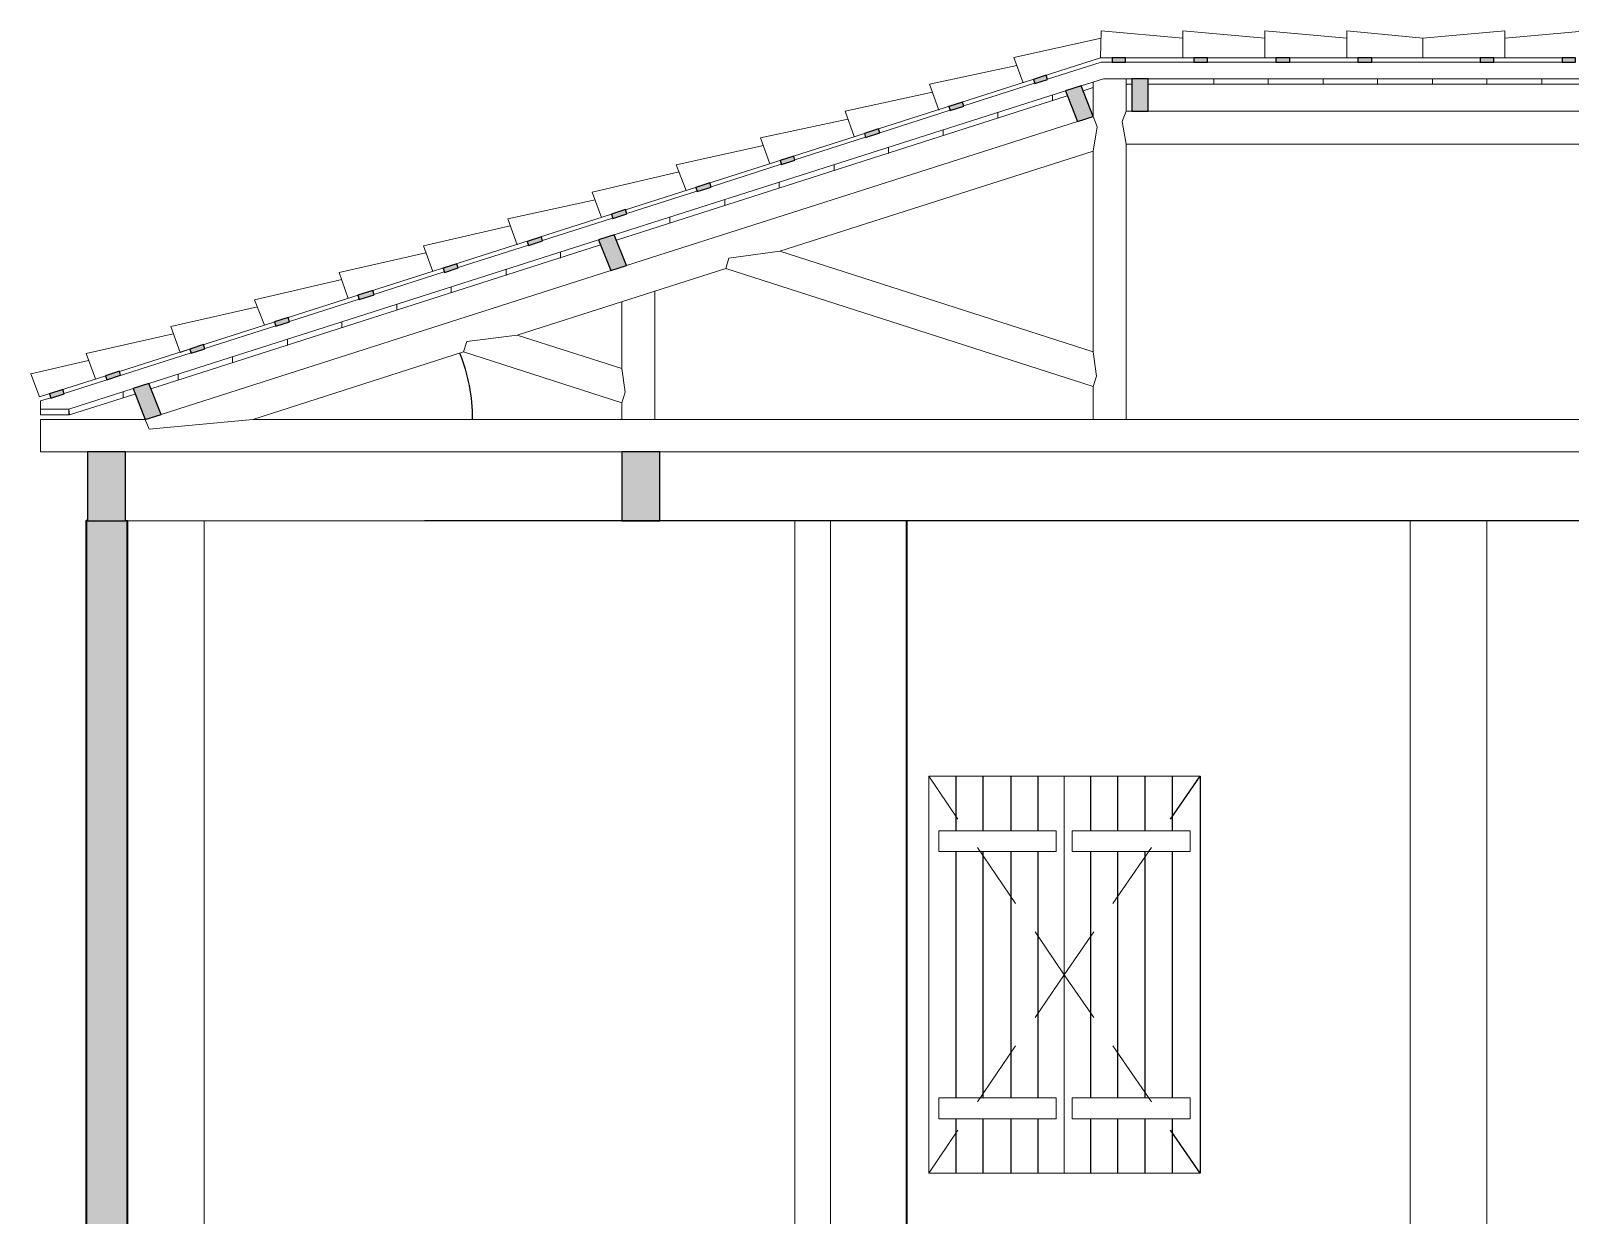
# Model space of a CAD drawing. Header units: millimetres. Extents: x -1448 to 7013, y -20340 to -15892.
# Drawn here: x -809 to 2805, y -18671 to -15892 of the extents above; entities that cross this region are included whole.
import ezdxf

# ---------------------------------------------------------------- set-up
doc = ezdxf.new("R2010")
doc.units = ezdxf.units.MM
for name, color, linetype, lineweight in [('A-ALV-___-___-EXI', 250, 'Continuous', 35), ('A-COB-___-___-EXI', 250, 'Continuous', 25), ('A-JAN-___-___-EXI', 250, 'Continuous', 25)]:
    doc.layers.add(name, color=color, linetype=linetype, lineweight=lineweight)

msp = doc.modelspace()

# ---------------------------------------------------------------- hatches: boundary and pattern name
at = {"layer": 'A-ALV-___-___-EXI'}
h = msp.add_hatch(color=11, dxfattribs=at)
h.paths.add_polyline_path([(-678.6, -19836.5), (-582.3, -19836.5), (-582.3, -17041.4), (-678.6, -17041.4), (-678.6, -19447.7)])
h.paths.add_polyline_path([(5926.8, -19836.5), (5926.8, -18627), (5785.6, -18627), (5785.6, -19836.5), (5801.9, -19836.5)])
h.paths.add_polyline_path([(5926.8, -17641.4), (5926.8, -16923.3), (5940.4, -16923.3), (5940.4, -16885.3), (5978.4, -16885.3), (5978.4, -16847.1), (5984.9, -16838.6), (5989.1, -16829.5), (5993, -16807.4), (6000, -16795.8), (6010.2, -16787.2), (6022.5, -16782.7), (6021.8, -16763.2), (5926.8, -16744.4), (5926.8, -16221.4), (5930.7, -16199), (5937.6, -16180.2), (5948.8, -16161.6), (5959.4, -16151), (5959.4, -16131.9), (5785.6, -16131.9), (5785.6, -17041.4), (5625.4, -17041.4), (5625.4, -17551.9), (5804.6, -17641.4)])
at = {"layer": 'A-COB-___-___-EXI', "true_color": 0xc19a82}
h = msp.add_hatch(color=33, dxfattribs=at)
h.paths.add_polyline_path([(5785.6, -18627), (5966.2, -18627), (5966.2, -18582.2), (5853.5, -18572.7), (5801.9, -18572.7), (5801.9, -18582.2), (5785.6, -18582.2)])
h.paths.add_polyline_path([(4274.8, -17041.4), (4364.3, -17041.4), (4364.3, -16879.9), (4274.8, -16879.9)])
h.paths.add_polyline_path([(-675.9, -17041.4), (-586.3, -17041.4), (-586.3, -16879.9), (-675.9, -16879.9)])
h.paths.add_polyline_path([(578.4, -17041.4), (668, -17041.4), (668, -16879.9), (578.4, -16879.9)])
h.paths.add_polyline_path([(5715, -17041.4), (5715, -16879.9), (5625.4, -16879.9), (5625.4, -17041.4)])
h.paths.add_polyline_path([(-540.2, -16803.9), (-503.3, -16792.1), (-532.1, -16719.7), (-568.9, -16731.4)])
h.paths.add_polyline_path([(5482.9, -16803.9), (5510.5, -16735), (5473.6, -16723.2), (5446.1, -16792.1)])
h.paths.add_polyline_path([(-761.7, -16753.7), (-730.6, -16743.6), (-733.7, -16733.4), (-764.8, -16743.5)])
h.paths.add_polyline_path([(5690.6, -16752.3), (5693.6, -16743.2), (5663.4, -16733.6), (5660.7, -16742.8)])
h.paths.add_polyline_path([(-630.3, -16710.7), (-598, -16700.2), (-600.9, -16690.6), (-633.2, -16701.1)])
h.paths.add_polyline_path([(5507.2, -16693.9), (5510.2, -16684.8), (5480, -16675.2), (5477.4, -16684.4)])
h.paths.add_polyline_path([(-432.6, -16648.3), (-400.4, -16637.9), (-403.4, -16628.3), (-435.5, -16638.7)])
h.paths.add_polyline_path([(5324.1, -16636.3), (5327.3, -16626.5), (5295.4, -16616.3), (5292.6, -16626.3)])
h.paths.add_polyline_path([(-233.5, -16584.9), (-201.6, -16574.5), (-204.7, -16564.4), (-236.6, -16574.8)])
h.paths.add_polyline_path([(5140.9, -16577.7), (5144.2, -16567.9), (5112.3, -16557.7), (5109.4, -16567.7)])
h.paths.add_polyline_path([(-38.2, -16522.6), (-3.2, -16511.3), (-6.3, -16501.1), (-41.3, -16512.5)])
h.paths.add_polyline_path([(4957.6, -16519.3), (4960.8, -16509.5), (4928.9, -16499.3), (4926.1, -16509.3)])
h.paths.add_polyline_path([(4774.1, -16460.7), (4777.4, -16450.9), (4745.5, -16440.7), (4742.6, -16450.7)])
h.paths.add_polyline_path([(161.8, -16458.6), (194.2, -16448.1), (191.2, -16438.5), (158.9, -16449)])
h.paths.add_polyline_path([(552.9, -16454.4), (589.2, -16442.8), (560.7, -16370.9), (523.9, -16382.6)])
h.paths.add_polyline_path([(4382.1, -16452.1), (4409.4, -16383.8), (4372.6, -16372), (4345.3, -16440.3)])
h.paths.add_polyline_path([(4591, -16402.3), (4594.3, -16392.5), (4562.4, -16382.3), (4559.5, -16392.3)])
h.paths.add_polyline_path([(359.3, -16395.5), (392.5, -16384.7), (389.6, -16375.1), (356.3, -16385.9)])
h.paths.add_polyline_path([(4407.1, -16343.2), (4410.4, -16333.4), (4378.5, -16323.2), (4375.6, -16333.2)])
h.paths.add_polyline_path([(557.1, -16332.2), (590.4, -16321.4), (587.3, -16311.3), (554, -16322.2)])
h.paths.add_polyline_path([(4224.4, -16284.4), (4227.7, -16274.6), (4195.8, -16264.4), (4192.9, -16274.4)])
h.paths.add_polyline_path([(754.9, -16269.1), (788.1, -16258.3), (785.2, -16248.7), (751.9, -16259.5)])
h.paths.add_polyline_path([(4040.6, -16225.8), (4043.9, -16216), (4012, -16205.8), (4009.1, -16215.8)])
h.paths.add_polyline_path([(953, -16205.8), (984.7, -16195.5), (981.8, -16185.9), (950.1, -16196.3)])
h.paths.add_polyline_path([(3857.2, -16167.4), (3860.5, -16157.6), (3828.5, -16147.4), (3825.7, -16157.4)])
h.paths.add_polyline_path([(1150.7, -16141.9), (1183.9, -16131.1), (1181, -16121.5), (1147.7, -16132.4)])
h.paths.add_polyline_path([(3675, -16109.6), (3678.2, -16099.8), (3646.3, -16089.6), (3643.5, -16099.6)])
h.paths.add_polyline_path([(1648.4, -16104.2), (1684.7, -16092.6), (1656.4, -16021.2), (1619.6, -16032.9)])
h.paths.add_polyline_path([(3281.5, -16100.3), (3308.8, -16032), (3272, -16020.3), (3244.6, -16088.6)])
h.paths.add_polyline_path([(1813.7, -16080.4), (1813.7, -16004.3), (1775.7, -16004.3), (1775.7, -16080.4)])
h.paths.add_polyline_path([(3115.5, -16080.4), (3154.8, -16080.4), (3154.8, -16004.3), (3115.5, -16004.3)])
h.paths.add_polyline_path([(1349.1, -16078.9), (1381.2, -16068.5), (1378.3, -16058.9), (1346.2, -16069.4)])
h.paths.add_polyline_path([(3490.6, -16051.4), (3493.8, -16041.5), (3461.9, -16031.4), (3459.1, -16041.3)])
h.paths.add_polyline_path([(1547.7, -16015.5), (1577.7, -16005.8), (1574.8, -15996.2), (1544.8, -16005.9)])
h.paths.add_polyline_path([(3306.8, -15992.8), (3310.1, -15983), (3278.2, -15972.8), (3275.3, -15982.8)])
h.paths.add_polyline_path([(2339, -15965), (2339, -15955.5), (2306.4, -15955.5), (2306.4, -15965)])
h.paths.add_polyline_path([(2113.7, -15965), (2146.3, -15965), (2146.3, -15955.5), (2113.7, -15955.5)])
h.paths.add_polyline_path([(2625.4, -15965), (2625.4, -15955.5), (2592.9, -15955.5), (2592.9, -15965)])
h.paths.add_polyline_path([(1920.9, -15965), (1953.5, -15965), (1953.5, -15955.5), (1920.9, -15955.5)])
h.paths.add_polyline_path([(2816.8, -15965), (2816.8, -15955.5), (2785.6, -15955.5), (2785.6, -15965)])
h.paths.add_polyline_path([(1729.5, -15965), (1760.7, -15965), (1760.7, -15955.5), (1729.5, -15955.5)])
h.paths.add_polyline_path([(3169.8, -15965), (3201, -15965), (3201, -15955.5), (3169.8, -15955.5)])
h.paths.add_polyline_path([(2978.4, -15965), (3009.6, -15965), (3009.6, -15955.5), (2978.4, -15955.5)])

# ---------------------------------------------------------------- linework, layer by layer
at = {"layer": 'A-ALV-___-___-EXI'}
msp.add_line((-582.3, -19197.7), (-582.3, -17041.4), dxfattribs=at)
at = {"layer": 'A-ALV-___-___-EXI', "color": 18, "lineweight": 9}
for p, q in [((-401.7, -19197.7), (-401.7, -17041.4)), ((984.3, -19197.7), (984.3, -17041.4)), ((1068.4, -17041.4), (1068.4, -19197.7)), ((2428.6, -17041.4), (2428.6, -19197.7)), ((2609.1, -17041.4), (2609.1, -19197.7))]:
    msp.add_line(p, q, dxfattribs=at)
at = {"layer": 'A-ALV-___-___-EXI'}
for points in [[(-675.9, -17041.4), (-678.6, -17041.4), (-678.6, -19836.5), (-582.3, -19836.5), (-582.3, -19447.7)], [(1247.6, -19536.5), (1247.6, -19197.7), (1247.6, -17041.4)]]:
    msp.add_lwpolyline(points, dxfattribs=at)
at = {"layer": 'A-COB-___-___-EXI', "color": 18, "lineweight": 9}
for p, q in [((1702.4, -15955.5), (1181.1, -16121.9)), ((1920.9, -15955.5), (1760.7, -15955.5)), ((1760.7, -15965), (1920.9, -15965)), ((2113.7, -15955.5), (1953.5, -15955.5)), ((1953.5, -15965), (2113.7, -15965)), ((2306.4, -15955.5), (2146.3, -15955.5)), ((2146.3, -15965), (2306.4, -15965)), ((2592.9, -15955.5), (2339, -15955.5)), ((2339, -15965), (2592.9, -15965)), ((2785.6, -15955.5), (2625.4, -15955.5)), ((2625.4, -15965), (2785.6, -15965)), ((3115.5, -16004.3), (1813.7, -16004.3)), ((1968.4, -16004.3), (1968.4, -16016.6)), ((2096, -16004.3), (2096, -16016.6)), ((2225, -16004.3), (2225, -16016.6)), ((2481.5, -16004.3), (2481.5, -16016.6)), ((2609.1, -16004.3), (2609.1, -16016.6)), ((1619.6, -16032.9), (560.7, -16370.9)), ((1624.1, -16044), (566.2, -16383.1)), ((1307.3, -16035.6), (1102.4, -16080.4)), ((1381.1, -16068.1), (1547.5, -16014.9)), ((1589.7, -16042.4), (1589.7, -16055.9)), ((1684.7, -16024.7), (1661.6, -16032.9)), ((1775.7, -16016.6), (1762.1, -16016.6)), ((3115.5, -16016.6), (1813.7, -16016.6)), ((1183.9, -16131.1), (1348.9, -16078.3)), ((1349.4, -16079), (1357.5, -16076.2)), ((3115.5, -16080.4), (1813.7, -16080.4)), ((1648.4, -16104.2), (589.2, -16442.8)), ((1460.7, -16083.1), (1460.7, -16096.7)), ((1147.8, -16132.6), (587.4, -16311.5)), ((984.5, -16194.8), (1150.6, -16141.7)), ((1165.1, -16137.2), (1182.4, -16131.9)), ((1333.1, -16123.8), (1333.1, -16137.4)), ((1204.2, -16165.9), (1204.2, -16179.5)), ((787.9, -16257.6), (952.7, -16204.9)), ((971, -16200), (984.3, -16195.7)), ((1076.6, -16206.6), (1076.6, -16220.2)), ((947.6, -16247.3), (947.6, -16260.9)), ((590.2, -16320.8), (754.6, -16268.2)), ((820, -16288.1), (820, -16301.6)), ((554, -16322.2), (-204.7, -16564.5)), ((392.3, -16384), (556.8, -16331.4)), ((691, -16328.8), (691, -16342.4)), ((523.9, -16382.6), (-532.1, -16719.7)), ((528.6, -16394.2), (-527.3, -16731.7)), ((193.9, -16447.4), (359, -16394.6)), ((434.5, -16411.6), (434.5, -16425.2)), ((552.9, -16454.4), (-503.3, -16792.1)), ((-3.5, -16510.5), (161.5, -16457.7)), ((306.9, -16452.3), (306.9, -16465.9)), ((177.9, -16493), (177.9, -16506.6)), ((655.8, -16803.9), (655.8, -16502.5)), ((-201.8, -16573.8), (-38.5, -16521.7)), ((50.3, -16533.8), (50.3, -16547.3)), ((-221.1, -16569.7), (-600.8, -16691)), ((-400.6, -16637.3), (-233.8, -16584)), ((-78.6, -16574.5), (-78.6, -16588.1)), ((-206.2, -16616.6), (-206.2, -16630.1)), ((-730.8, -16742.9), (-432.8, -16647.6)), ((-458.7, -16646.4), (-434.3, -16638.3)), ((-335.2, -16657.3), (-335.2, -16670.9)), ((-616.7, -16706.2), (-598.5, -16700.7)), ((-462.8, -16698), (-462.8, -16711.6)), ((-591.8, -16738.7), (-591.8, -16752.3)), ((-586.3, -16879.9), (578.4, -16879.9)), ((668, -16879.9), (4274.8, -16879.9)), ((2275.7, -17041.4), (2639.6, -17041.4))]:
    msp.add_line(p, q, dxfattribs=at)
at = {"layer": 'A-COB-___-___-EXI'}
msp.add_line((-582.3, -17041.4), (-586.3, -17041.4), dxfattribs=at)
at = {"layer": 'A-COB-___-___-EXI', "color": 18, "lineweight": 9, "flags": 128}
for points in [[(1729.5, -15955.5), (1702.4, -15955.5), (1703.7, -15891.7), (1895.1, -15909.3)], [(2087.9, -15909.3), (1895.1, -15891.7), (1895.1, -15955.5)], [(2087.9, -15955.5), (2087.9, -15891.7), (2280.6, -15909.3)], [(2458.5, -15909.3), (2280.6, -15891.7), (2280.6, -15955.5)], [(2458.5, -15955.5), (2458.5, -15909.3), (2651.2, -15891.7), (2651.2, -15955.5)], [(2651.2, -15909.3), (2844, -15891.7), (2844, -15955.5)], [(1703.7, -15909.3), (1498.7, -15954.1), (1520.5, -16013.8)], [(1577.5, -16005.3), (1703.7, -15965), (1729.5, -15965)], [(1322.3, -16077.6), (1300.5, -16016.6), (1505.5, -15973.1)], [(1775.7, -16004.3), (1709.1, -16004.3), (1656.4, -16021.2)], [(1775.7, -16080.4), (1762.1, -16080.4), (1762.1, -16004.3)], [(1684.7, -16011.1), (1684.7, -16092.6), (1694.2, -16117), (1684.7, -16174)], [(1762.1, -16080.4), (1752.6, -16104.8), (1762.1, -16157.7)], [(925.9, -16203.9), (904.2, -16142.8), (1109.1, -16099.4)], [(706, -16206.6), (729.1, -16266.3), (706, -16206.6), (911, -16160.5)], [(949, -16408.9), (1684.7, -16174), (1684.7, -16645.1), (949, -16408.9), (829.5, -16425.2), (822.7, -16449.6), (1684.7, -16726.5), (1684.7, -16803.9)], [(3167.1, -16803.9), (3167.1, -16157.7), (1762.1, -16157.7), (1762.1, -16803.9)], [(509.1, -16270.4), (530.9, -16330.1), (509.1, -16270.4), (712.8, -16222.9)], [(332.7, -16393.9), (311, -16332.9), (515.9, -16288.1)], [(112.8, -16396.7), (134.5, -16456.4), (112.8, -16396.7), (316.4, -16349.1)], [(-85.4, -16459.1), (-63.7, -16520.2), (-85.4, -16459.1), (118.2, -16412.9)], [(-283.6, -16522.9), (-260.5, -16582.6), (-283.6, -16522.9), (-78.6, -16475.4)], [(578.4, -16803.9), (578.4, -16764.5), (206.4, -16645.1), (214.6, -16620.6), (332.7, -16605.7), (822.7, -16449.6)], [(-480.4, -16585.3), (-458.7, -16646.4), (-480.4, -16585.3), (-276.8, -16539.2)], [(332.7, -16605.7), (578.4, -16684.4), (578.4, -16527)], [(-678.6, -16649.1), (-656.9, -16708.9), (-678.6, -16649.1), (-475, -16603)], [(206.4, -16645.1), (-287.7, -16803.9), (5229.1, -16803.9)], [(1684.7, -16645.1), (1692.9, -16702.1), (1684.7, -16726.5)], [(-633.1, -16701.3), (-788.6, -16751), (-809, -16696.7), (-673.2, -16665.4)], [(578.4, -16684.4), (586.5, -16740.1), (578.4, -16764.5)], [(-568.9, -16731.4), (-719.4, -16779.5), (-785.9, -16779.5), (-785.9, -16760.5), (-762, -16752.8)], [(-564.6, -16744.2), (-718, -16793), (-785.9, -16793), (-785.9, -16779.5)], [(-718, -16793), (-719.4, -16779.5), (-719.4, -16793)], [(-540.2, -16803.9), (-785.9, -16803.9), (-785.9, -16879.9), (-675.9, -16879.9)], [(-287.7, -16803.9), (-530.7, -16827), (-540.2, -16803.9)], [(987, -17041.4), (936.6, -17041.4), (987, -17041.4), (1076.6, -17041.4), (1935.8, -17041.4)]]:
    msp.add_lwpolyline(points, dxfattribs=at)
at = {"layer": 'A-COB-___-___-EXI'}
for points in [[(1760.7, -15965), (1760.7, -15955.5), (1729.5, -15955.5), (1729.5, -15965)], [(1953.5, -15965), (1953.5, -15955.5), (1920.9, -15955.5), (1920.9, -15965)], [(2146.3, -15965), (2146.3, -15955.5), (2113.7, -15955.5), (2113.7, -15965)], [(2339, -15965), (2339, -15955.5), (2306.4, -15955.5), (2306.4, -15965)], [(2625.4, -15965), (2625.4, -15955.5), (2592.9, -15955.5), (2592.9, -15965)], [(2816.8, -15965), (2816.8, -15955.5), (2785.6, -15955.5), (2785.6, -15965)], [(1574.8, -15996.2), (1544.8, -16005.9), (1547.7, -16015.5), (1577.7, -16005.8)], [(1813.7, -16080.4), (1813.7, -16004.3), (1775.7, -16004.3), (1775.7, -16080.4)], [(1619.6, -16032.9), (1648.4, -16104.2), (1684.7, -16092.6), (1656.4, -16021.2)], [(1378.3, -16058.9), (1346.2, -16069.4), (1349.1, -16078.9), (1381.2, -16068.5)], [(1181, -16121.5), (1147.7, -16132.4), (1150.7, -16141.9), (1183.9, -16131.1)], [(981.8, -16185.9), (950.1, -16196.3), (953, -16205.8), (984.7, -16195.5)], [(785.2, -16248.7), (751.9, -16259.5), (754.9, -16269.1), (788.1, -16258.3)], [(587.3, -16311.3), (554, -16322.2), (557.1, -16332.2), (590.4, -16321.4)], [(389.6, -16375.1), (356.3, -16385.9), (359.3, -16395.5), (392.5, -16384.7)], [(523.9, -16382.6), (552.9, -16454.4), (589.2, -16442.8), (560.7, -16370.9)], [(191.2, -16438.5), (158.9, -16449), (161.8, -16458.6), (194.2, -16448.1)], [(-6.3, -16501.1), (-41.3, -16512.5), (-38.2, -16522.6), (-3.2, -16511.3)], [(-204.7, -16564.4), (-236.6, -16574.8), (-233.5, -16584.9), (-201.6, -16574.5)], [(-403.4, -16628.3), (-435.5, -16638.7), (-432.6, -16648.3), (-400.4, -16637.9)], [(-600.9, -16690.6), (-633.2, -16701.1), (-630.3, -16710.7), (-598, -16700.2)], [(-568.9, -16731.4), (-540.2, -16803.9), (-503.3, -16792.1), (-532.1, -16719.7)], [(-733.7, -16733.4), (-764.8, -16743.5), (-761.7, -16753.7), (-730.6, -16743.6)], [(-675.9, -16879.9), (-675.9, -17041.4), (-586.3, -17041.4), (-586.3, -16879.9)], [(668, -17041.4), (668, -16879.9), (578.4, -16879.9), (578.4, -17041.4)]]:
    msp.add_lwpolyline(points, close=True, dxfattribs=at)
at = {"layer": 'A-COB-___-___-EXI', "color": 18, "lineweight": 9, "flags": 128}
for points in [[(2352.6, -16016.6), (2352.6, -16004.3)], [(2738.1, -16016.6), (2738.1, -16004.3)], [(1124.1, -16140.1), (1102.4, -16080.4)]]:
    msp.add_lwpolyline(points, close=True, dxfattribs=at)
at = {"layer": 'A-COB-___-___-EXI', "color": 18, "lineweight": 9}
msp.add_lwpolyline([(-582.3, -17041.4), (578.4, -17041.4)], close=True, dxfattribs=at)
at = {"layer": 'A-COB-___-___-EXI'}
msp.add_lwpolyline([(5715, -17041.4), (115, -17041.4)], dxfattribs=at)
at = {"layer": 'A-COB-___-___-EXI', "color": 254, "lineweight": 25}
msp.add_open_spline([(228.2, -16803.2), (228.2, -16750.1), (218, -16697.5), (198.4, -16648.1)], degree=3, dxfattribs=at)
at = {"layer": 'A-JAN-___-___-EXI', "color": 18, "lineweight": 9}
for p, q in [((1299.2, -18572.7), (1299.2, -17641.4)), ((1616.8, -17641.4), (1616.8, -18572.7)), ((1502.8, -17940.1), (1413.2, -17808.4)), ((1730.9, -17940.1), (1821.8, -17808.4)), ((1413.2, -18405.7), (1502.8, -18274)), ((1821.8, -18405.7), (1730.9, -18274))]:
    msp.add_line(p, q, dxfattribs=at)
at = {"layer": 'A-JAN-___-___-EXI', "color": 8, "lineweight": 25}
for p, q in [((1363, -17769.1), (1363, -17641.4)), ((1426.8, -17769.1), (1426.8, -17641.4)), ((1492, -17769.1), (1492, -17641.4)), ((1555.8, -17769.1), (1555.8, -17641.4)), ((1679.3, -17769.1), (1679.3, -17641.4)), ((1743.1, -17769.1), (1743.1, -17641.4)), ((1806.9, -17769.1), (1806.9, -17641.4)), ((1870.7, -17769.1), (1870.7, -17641.4)), ((1363, -18396.2), (1363, -17817.9)), ((1426.8, -18396.2), (1426.8, -17817.9)), ((1492, -18396.2), (1492, -17817.9)), ((1555.8, -18396.2), (1555.8, -17817.9)), ((1679.3, -18396.2), (1679.3, -17817.9)), ((1743.1, -18396.2), (1743.1, -17817.9)), ((1806.9, -18396.2), (1806.9, -17817.9)), ((1870.7, -18396.2), (1870.7, -17817.9)), ((1363, -18572.7), (1363, -18445.1)), ((1426.8, -18572.7), (1426.8, -18445.1)), ((1492, -18572.7), (1492, -18445.1)), ((1555.8, -18572.7), (1555.8, -18445.1)), ((1679.3, -18572.7), (1679.3, -18445.1)), ((1743.1, -18572.7), (1743.1, -18445.1)), ((1806.9, -18572.7), (1806.9, -18445.1)), ((1870.7, -18572.7), (1870.7, -18445.1))]:
    msp.add_line(p, q, dxfattribs=at)
at = {"layer": 'A-JAN-___-___-EXI', "color": 18, "lineweight": 9, "flags": 128}
for points in [[(1935.8, -17641.4), (1299.2, -17641.4), (1367.1, -17741.9)], [(1549, -18207.5), (1616.8, -18107.1), (1549, -18006.6)], [(1686.1, -18207.5), (1616.8, -18107.1), (1686.1, -18006.6)], [(1367.1, -18472.2), (1299.2, -18572.7), (1935.8, -18572.7)]]:
    msp.add_lwpolyline(points, dxfattribs=at)
at = {"layer": 'A-JAN-___-___-EXI'}
msp.add_lwpolyline([(1866.6, -17741.9), (1935.8, -17641.4), (1935.8, -18572.7), (1866.6, -18472.2)], dxfattribs=at)
at = {"layer": 'A-JAN-___-___-EXI', "color": 18, "lineweight": 9, "flags": 128}
for points in [[(1597.8, -17769.1), (1322.3, -17769.1), (1322.3, -17817.9), (1597.8, -17817.9)], [(1912.8, -17769.1), (1635.8, -17769.1), (1635.8, -17817.9), (1912.8, -17817.9)], [(1597.8, -18396.2), (1597.8, -18445.1), (1322.3, -18445.1), (1322.3, -18396.2)], [(1912.8, -18396.2), (1912.8, -18445.1), (1635.8, -18445.1), (1635.8, -18396.2)]]:
    msp.add_lwpolyline(points, close=True, dxfattribs=at)

doc.saveas('drawing.dxf')
